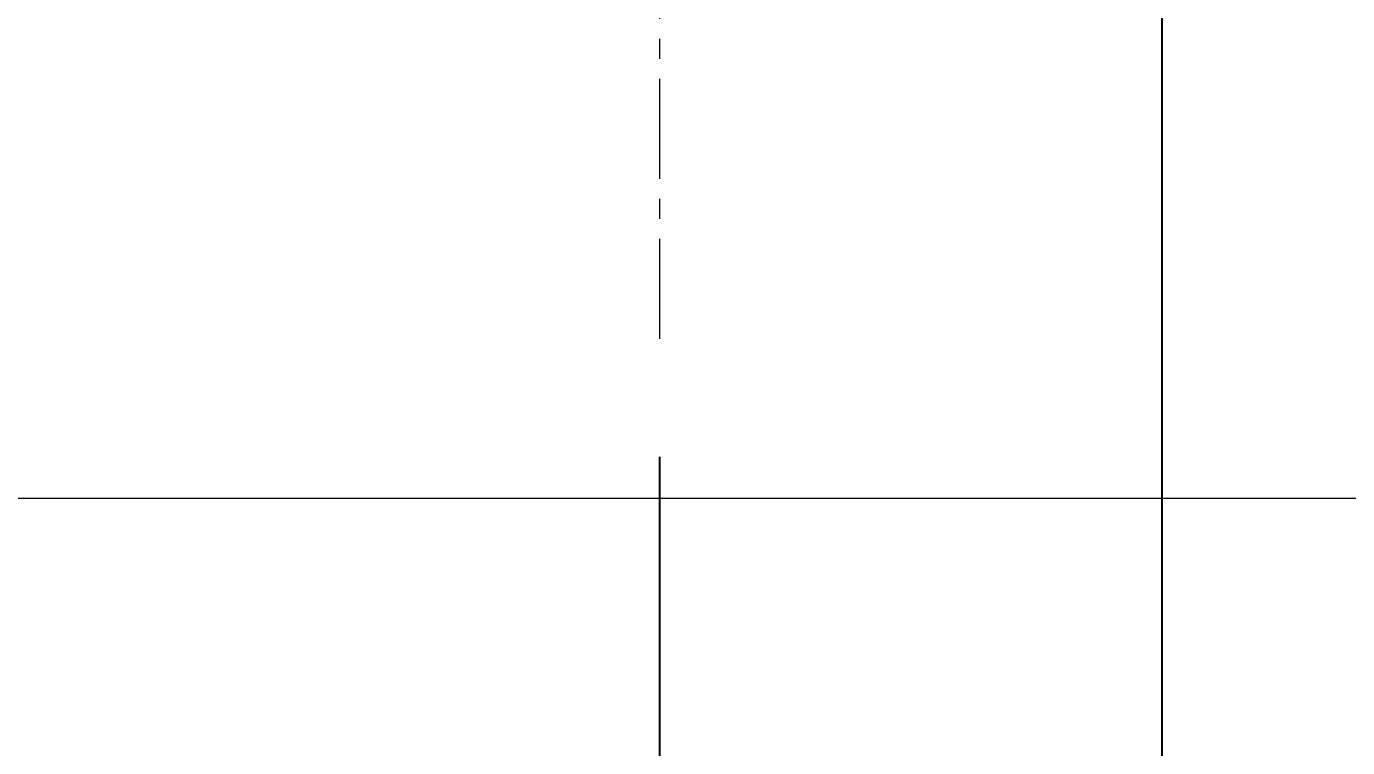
# Model space of a CAD drawing. Header units: millimetres. Extents: x -6419137 to 687965, y -598396 to 179722.
# Drawn here: x 605023 to 606015, y 86212 to 86754 of the extents above; entities that cross this region are included whole.
import ezdxf

# ---------------------------------------------------------------- set-up
doc = ezdxf.new("R2010")
doc.units = ezdxf.units.MM
doc.header["$MEASUREMENT"] = 0
doc.linetypes.add('CENTERX2', pattern=[4, 2.5, -0.5, 0.5, -0.5])
doc.layers.add('!Konecranes', color=252, linetype='Continuous', lineweight=0)
doc.layers.add('k_ Осевая', color=8, linetype='CENTERX2', lineweight=9)
doc.layers.add('Конструкции', color=7, linetype='Continuous', lineweight=5, true_color=0x0000e6)
doc.layers.add('размеры', color=7, linetype='Continuous')
doc.styles.get("Standard").update_dxf_attribs({"font": 'isocpeui.ttf'})
doc.dimstyles.new('STEP', dxfattribs={"dimtxt": 200, "dimasz": 150, "dimexe": 80, "dimexo": 80, "dimgap": 80, "dimtad": 1, "dimdec": 0, "dimzin": 0, "dimdsep": 46, "dimtxsty": 'Standard', "dimblk": 'ARCHTICK', "dimcen": 150, "dimdle": 80, "dimadec": 0, "dimazin": 0, "dimtfac": 1, "dimtdec": 0, "dimtofl": 0, "dimtmove": 1, "dimatfit": 3, "dimfxl": 1, "dimtolj": 1, "dimtzin": 0, "dimarcsym": 0})

# ---------------------------------------------------------------- blocks, each defined once
blk = doc.blocks.new('A$C011300CB')
at = {"layer": 'k_ Осевая', "lineweight": 9, "ltscale": 30}
blk.add_line((3897.571535631025, 1224.671718525446), (3897.904053019287, -298.8461720816413), dxfattribs=at)
blk = doc.blocks.new('_ArchTick')
at = {"color": 0, "linetype": 'ByBlock', "const_width": 0.15}
blk.add_lwpolyline([(-0.5, -0.5), (0.5, 0.5)], dxfattribs=at)
blk = doc.blocks.new('*D813')
at = {"layer": 'Defpoints', "color": 0, "transparency": 16777216}
for p in [(605498.461790168, 86510.66861715326), (604498.1326384293, 85969.53841994492), (605498.461790168, 85658.41837062343)]:
    blk.add_point(p, dxfattribs=at)
at = {"layer": 'размеры', "color": 0, "lineweight": -2, "transparency": 16777216}
for p, q in [((605498.461790168, 86430.66861715326), (605498.461790168, 85578.41837062343)), ((604498.1326384293, 85889.53841994492), (604498.1326384293, 85578.41837062343)), ((604418.1326384293, 85658.41837062343), (605578.461790168, 85658.41837062343))]:
    blk.add_line(p, q, dxfattribs=at)
at = {"layer": 'размеры', "color": 0, "lineweight": -2, "transparency": 16777216, "xscale": 150, "yscale": 150, "zscale": 150, "rotation": 180}
blk.add_blockref('_ArchTick', (604498.1326384293, 85658.41837062343), dxfattribs=at)
at = {"layer": 'размеры', "color": 0, "lineweight": -2, "transparency": 16777216, "xscale": 150, "yscale": 150, "zscale": 150}
blk.add_blockref('_ArchTick', (605498.461790168, 85658.41837062343), dxfattribs=at)
at = {"layer": 'размеры', "color": 0, "transparency": 16777216, "insert": (604998.2972142986, 85838.41837062343), "char_height": 200, "attachment_point": 5}
blk.add_mtext('\\A1;1000', dxfattribs=at)
blk = doc.blocks.new('*D798')
at = {"layer": 'Defpoints', "color": 0, "transparency": 16777216}
for p in [(605980.7136374533, 88078.81850878434), (605875.5862469993, 82079.18515725667), (605980.7136374533, 82079.18515725667)]:
    blk.add_point(p, dxfattribs=at)
at = {"layer": 'размеры', "color": 0, "lineweight": -2, "transparency": 16777216}
for p, q in [((605875.5862469993, 88158.81850878434), (605875.5862469993, 81999.18515725667)), ((605900.7136374533, 88078.81850878434), (605795.5862469993, 88078.81850878434)), ((605900.7136374533, 82079.18515725667), (605795.5862469993, 82079.18515725667))]:
    blk.add_line(p, q, dxfattribs=at)
at = {"layer": 'размеры', "color": 0, "lineweight": -2, "transparency": 16777216, "xscale": 150, "yscale": 150, "zscale": 150}
for p, rotation in [((605875.5862469993, 88078.81850878434), 90), ((605875.5862469993, 82079.18515725667), 270)]:
    blk.add_blockref('_ArchTick', p, dxfattribs=dict(at, rotation=rotation))
at = {"layer": 'размеры', "color": 0, "transparency": 16777216, "insert": (605695.5862469993, 85079.0018330206), "char_height": 200, "attachment_point": 5, "rotation": 90}
blk.add_mtext('\\A1;6000', dxfattribs=at)

msp = doc.modelspace()

# ---------------------------------------------------------------- linework, layer by layer
at = {"layer": 'Конструкции', "color": 5}
msp.add_lwpolyline([(598698.1326384293, 86399.53774194737), (604298.1326384293, 86399.53774194737), (604298.1326384293, 82079.18515725667), (604698.1326384293, 82079.18515725667), (604698.1326384293, 86399.53774194737), (606698.1326384292, 86399.53774194737), (606698.1326384292, 81929.18515725667), (607098.1326384292, 81929.18515725667), (607098.1326384292, 86799.53774194737), (607098.1326384292, 86799.53774194737)], dxfattribs=at)

# ---------------------------------------------------------------- block references
at = {"layer": '!Konecranes'}
msp.add_blockref('A$C011300CB', (601600.5577371487, 86809.5147892349), dxfattribs=at)

# ---------------------------------------------------------------- dimensions: what is measured, and where the dimension line sits
at = {"layer": 'размеры'}
dim = msp.add_linear_dim(base=(605875.5862469993, 82079.18515725667), p1=(605980.7136374533, 88078.81850878434), p2=(605980.7136374533, 82079.18515725667), angle=90, dimstyle='STEP', dxfattribs=at)
dim.commit()
dim.dimension.update_dxf_attribs({"geometry": '*D798', "text_midpoint": (605695.5862469993, 85079.0018330206)})
dim = msp.add_linear_dim(base=(605498.461790168, 85658.41837062343), p1=(604498.1326384293, 85969.53841994492), p2=(605498.461790168, 86510.66861715326), dimstyle='STEP', dxfattribs=at)
dim.commit()
dim.dimension.update_dxf_attribs({"geometry": '*D813', "text_midpoint": (604998.2972142986, 85838.41837062343)})

doc.saveas('drawing.dxf')
